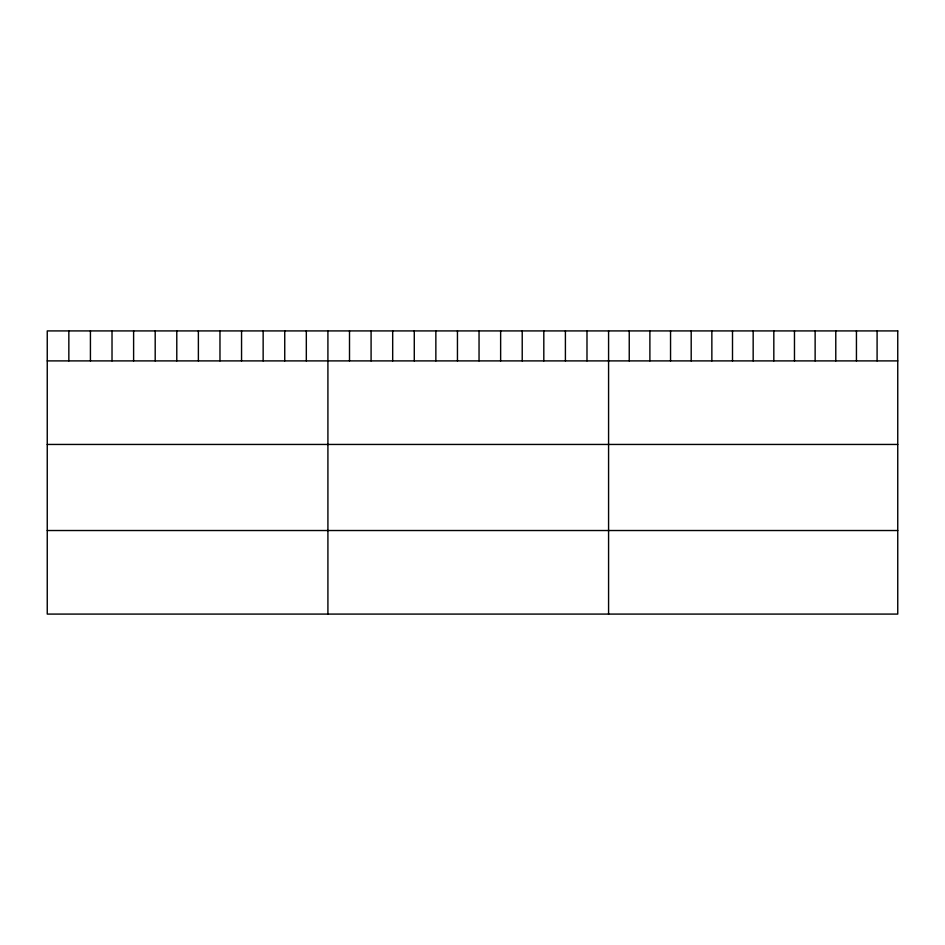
<?xml version="1.0" encoding="UTF-8"?>
<svg xmlns="http://www.w3.org/2000/svg" width="945" height="945" viewBox="0 0 945 945"><rect width="100%" height="100%" fill="white"/><g stroke="black" fill="none" stroke-linecap="round" stroke-linejoin="round"><path stroke-width="1.42" d="M47.25 360.895L897.75 360.895M47.25 444.445L897.75 444.445M47.25 530.523L897.75 530.523M877.09 330.915L877.09 360.895M856.442 330.915L856.442 360.895M835.782 330.915L835.782 360.895M815.133 330.915L815.133 360.895M794.473 330.915L794.473 360.895M773.825 330.915L773.825 360.895M753.165 330.915L753.165 360.895M732.505 330.915L732.505 360.895M711.857 330.915L711.857 360.895M691.197 330.915L691.197 360.895M670.548 330.915L670.548 360.895M649.888 330.915L649.888 360.895M629.24 330.915L629.24 360.895M608.58 330.915L608.58 614.085M586.987 330.915L586.987 360.895M565.405 330.915L565.405 360.895M543.812 330.915L543.812 360.895M522.219 330.915L522.219 360.895M500.637 330.915L500.637 360.895M479.044 330.915L479.044 360.895M457.451 330.915L457.451 360.895M435.858 330.915L435.858 360.895M414.276 330.915L414.276 360.895M392.683 330.915L392.683 360.895M371.09 330.915L371.09 360.895M349.508 330.915L349.508 360.895M327.915 330.915L327.915 614.085M306.322 330.915L306.322 360.895M284.74 330.915L284.74 360.895M263.147 330.915L263.147 360.895M241.554 330.915L241.554 360.895M219.972 330.915L219.972 360.895M198.379 330.915L198.379 360.895M176.786 330.915L176.786 360.895M155.193 330.915L155.193 360.895M133.611 330.915L133.611 360.895M112.018 330.915L112.018 360.895M90.425 330.915L90.425 360.895M68.843 330.915L68.843 360.895M897.75 330.915L47.25 330.915L47.25 614.085L897.75 614.085L897.75 330.915"/></g></svg>
